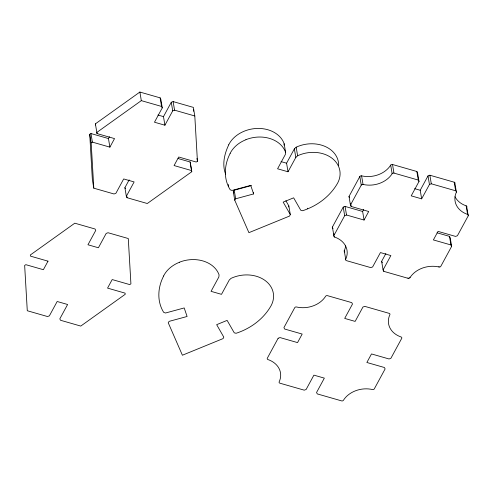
<?xml version="1.0" encoding="UTF-8"?>
<svg xmlns="http://www.w3.org/2000/svg" width="493" height="493" viewBox="0 0 493 493"><rect width="100%" height="100%" fill="white"/><g stroke="black" fill="none" stroke-linecap="round" stroke-linejoin="round"><path stroke-width="0.74" d="M284.011 145.145L284.165 143.74A29.407 22.98 -9.5 0 0 244.466 131.095A29.401 22.98 -9.5 0 0 228.684 144.819M284.165 143.74L285.601 152.325L285.367 154.432L277.577 168.785L288.017 171.78L295.812 157.427L297.618 155.77A29.407 22.98 -9.5 0 1 331.598 157.92A29.407 22.98 -9.5 0 1 336.848 184.45C329.182 197.126 316.592 206.166 302.622 210.727L300.773 210.271L293.643 197.822L283.179 202.112L290.297 214.547L289.576 216.051L248.916 232.665L234.742 200.189L233.306 191.604L234.218 190.212L251.461 185.541M163.664 275.981C157.717 287.228 156.762 301.309 163.688 312.359L165.494 313.012L184.203 307.946L187.094 316.488L169.136 321.356L168.224 322.742L182.398 355.225L223.052 338.611L223.779 337.107L216.661 324.671L227.125 320.382L234.249 332.824L236.098 333.28C250.074 328.726 262.664 319.686 270.324 307.01A29.407 22.98 -9.5 0 0 265.074 280.474A29.407 22.98 -9.5 0 0 231.094 278.329L229.288 279.981L221.499 294.339L211.053 291.345L218.849 276.986L219.083 274.884A29.407 22.98 -9.5 0 0 179.378 262.239M228.746 144.837C224.666 153.292 222.251 163.201 224.987 172.439M230.182 153.422C224.235 164.668 223.28 178.749 230.206 189.799L232.012 190.452L250.721 185.386L253.618 193.928L235.654 198.796L234.742 200.189M288.38 206.968L288.861 205.963L285.866 200.725M178.053 158.518L190.138 161.987L191.777 171.718L147.29 203.517L127.046 197.711L126.337 196.294L134.127 181.935L123.688 178.941L115.892 193.299L114.043 193.983L93.799 188.178L91.168 142.859L92.388 142.126L109.89 147.142L108.454 138.558L109.446 136.727M109.89 147.142L114.53 138.601L97.029 133.578L96.825 132.438L141.318 100.634L161.556 106.439L162.271 107.862L154.475 122.215L164.915 125.21L172.71 110.851L171.274 102.267L173.129 101.589L193.367 107.394L194.803 115.978L197.434 161.291L196.214 162.031L178.712 157.008L174.078 165.556L191.58 170.572L191.777 171.718M126.337 196.294L124.902 187.71L129.148 179.877M164.915 125.21L163.479 116.625L171.274 102.267M288.017 171.78L286.581 163.195L294.37 148.843L296.182 147.185A29.407 22.98 -9.5 0 1 338.648 165.654M333.853 235.611L332.418 227.026L343.227 207.109L345.082 206.425L362.626 211.46L364.062 220.044L346.517 215.01L344.669 215.694L333.853 235.611A1.411 1.103 -9.5 0 0 334.494 237.01A23.535 18.395 -9.5 0 1 345.698 259.275A1.411 1.103 -9.5 0 0 346.437 260.637L370.779 267.619L372.634 266.935L380.43 252.576L390.869 255.571L383.073 269.93L383.788 271.347L408.13 278.329A1.411 1.103 -9.5 0 0 409.948 277.707A23.535 18.395 -9.5 0 1 439.047 266.996A1.411 1.103 -9.5 0 0 440.828 266.294L451.643 246.377L450.201 237.786L449.493 236.369L437.063 232.807M364.062 220.044L368.702 211.497L351.158 206.468L350.443 205.051L349.007 196.46L359.816 176.543A1.411 1.103 -9.5 0 1 361.597 175.841A23.535 18.395 -9.5 0 0 390.696 165.13A1.411 1.103 -9.5 0 1 392.52 164.508L416.856 171.49L417.571 172.907L419.007 181.492L411.217 195.85L421.657 198.845L429.452 184.487L428.01 175.902L429.865 175.218L454.207 182.2A1.411 1.103 -9.5 0 1 454.953 183.562L456.389 192.147A23.535 18.395 -9.5 0 0 467.586 214.412A1.411 1.103 -9.5 0 1 468.233 215.811L457.418 235.728L455.563 236.412L438.018 231.377L433.384 239.925L450.929 244.953L451.643 246.377M350.443 205.051L361.252 185.128L359.816 176.543M362.626 211.46L363.698 209.488M383.073 269.93L381.637 261.345L385.89 253.513M421.657 198.845L420.221 190.261L428.01 175.902M97.029 133.578L95.389 123.854L139.876 92.049L160.12 97.854L160.835 99.272L162.271 107.862M93.799 188.178L92.364 179.594L89.732 134.275L90.952 133.541L108.454 138.558M172.71 110.851L174.565 110.173L194.803 115.978M429.452 184.487L431.301 183.803L455.643 190.785A1.411 1.103 -9.5 0 1 456.389 192.147M361.252 185.128A1.411 1.103 -9.5 0 1 363.033 184.425A23.535 18.395 -9.5 0 0 392.132 173.715A1.411 1.103 -9.5 0 1 393.956 173.092L418.298 180.074L419.007 181.492M157.914 115.029L163.479 116.625M414.65 188.665L420.221 190.261M281.01 161.599L286.581 163.195M349.007 196.46L349.482 197.41M381.637 261.345L382.352 262.763M124.902 187.71L125.376 188.653M233.306 191.604L233.91 192.985M225.19 173.031L225.597 174.208M95.389 123.854L95.593 124.994M468.233 215.811L466.791 207.226A1.411 1.103 -9.5 0 0 466.15 205.827A23.535 18.395 -9.5 0 1 455.002 196.738M466.15 205.827L467.586 214.412M454.207 182.2L455.643 190.785M449.493 236.369L450.929 244.953M429.865 175.218L431.301 183.803M438.961 266.46L439.047 266.996M416.856 171.49L418.298 180.074M392.52 164.508L393.956 173.092M409.862 277.171L409.948 277.707M390.696 165.13L392.132 173.715M408.038 277.793L408.13 278.329M383.548 269.917L383.788 271.347M361.597 175.841L363.033 184.425M350.677 203.603L351.158 206.468M345.082 206.425L346.517 215.01M343.227 207.109L344.669 215.694M345.655 245.921A23.535 18.395 -9.5 0 1 344.262 250.69L345.698 259.275M333.958 233.787L334.044 234.323M334.408 236.474L334.494 237.01M307.398 208.2L307.49 208.736M296.182 147.185L297.618 155.77M294.37 148.843L295.812 157.427M288.861 205.963L290.297 214.547M253.377 192.498L253.618 193.928M234.218 190.212L235.654 198.796M228.333 184.499L228.598 186.107M196.953 158.432L197.434 161.291M190.138 161.987L191.58 170.572M173.129 101.589L174.565 110.173M160.12 97.854L161.556 106.439M139.876 92.049L141.318 100.634M126.812 196.282L127.046 197.711M90.952 133.541L92.388 142.126M89.732 134.275L91.168 142.859M193.502 109.692L193.589 111.233M230.12 153.403A29.401 22.98 -9.5 0 1 245.927 139.729M245.902 139.679A29.407 22.98 -9.5 0 1 285.601 152.325M344.89 252.015A1.411 1.103 -9.5 0 1 344.262 250.69M333.058 228.425A1.411 1.103 -9.5 0 1 332.418 227.026M163.596 275.963A29.401 22.98 -9.5 0 1 179.409 262.288M48.006 261.161L43.372 269.702L25.87 264.686L24.65 265.419L27.281 310.738L47.519 316.543L49.374 315.859L57.17 301.5L67.609 304.495L59.813 318.854L60.528 320.271L80.766 326.076L125.259 294.272L125.056 293.132L107.554 288.109L112.194 279.568L129.696 284.584L130.916 283.851L128.285 238.532L108.041 232.733L106.192 233.411L98.397 247.769L87.957 244.774L95.747 230.416L95.038 228.999L74.794 223.193L30.307 254.998L30.504 256.138L48.006 261.161M278.144 338.253L267.335 358.171A1.411 1.103 -9.5 0 0 267.976 359.57A23.535 18.395 -9.5 0 1 279.174 381.835A1.411 1.103 -9.5 0 0 279.919 383.197L304.261 390.173L306.116 389.495L313.905 375.136L324.345 378.131L316.555 392.49L317.27 393.907L341.612 400.889A1.411 1.103 -9.5 0 0 343.43 400.267A23.535 18.395 -9.5 0 1 372.529 389.556A1.411 1.103 -9.5 0 0 374.31 388.854L385.119 368.93L384.404 367.513L366.866 362.484L371.5 353.937L389.045 358.972L390.9 358.288L401.709 338.371A1.411 1.103 -9.5 0 0 401.068 336.972A23.535 18.395 -9.5 0 1 389.871 314.707A1.411 1.103 -9.5 0 0 389.125 313.345L364.783 306.363L362.928 307.047L355.139 321.405L344.693 318.41L352.489 304.052L351.774 302.634L327.432 295.652A1.411 1.103 -9.5 0 0 325.614 296.275A23.535 18.395 -9.5 0 1 296.515 306.985A1.411 1.103 -9.5 0 0 294.734 307.687L283.925 327.605L284.64 329.028L302.178 334.057L297.544 342.604L279.999 337.569L278.144 338.253"/></g></svg>
